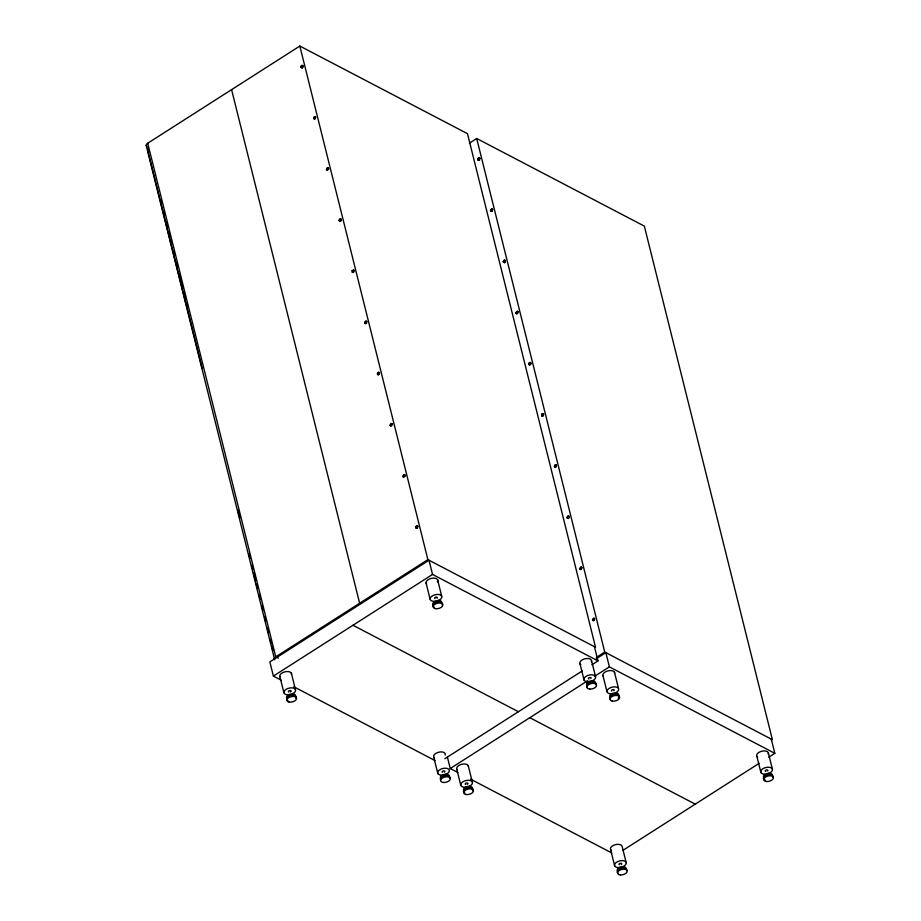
<?xml version="1.0" encoding="UTF-8"?>
<svg xmlns="http://www.w3.org/2000/svg" width="921" height="921" viewBox="0 0 921 921"><rect width="100%" height="100%" fill="white"/><g stroke="black" fill="none" stroke-linecap="round" stroke-linejoin="round"><path stroke-width="1.38" d="M300.868 67.003L301.616 65.506L303.124 65.932L302.779 67.509L302.111 67.935L300.868 67.003L301.155 67.636M301.19 67.164L301.04 66.162M313.612 118.153L314.36 116.668L315.868 117.094L314.867 119.097L313.612 118.153L314.234 118.959M313.946 118.325L315.385 116.679M326.99 170.109L326.368 169.303L327.116 167.818L328.141 167.841L326.874 168.635L326.99 170.109L328.693 169.027L327.807 167.668M340.563 218.818L341.438 220.188L340.379 221.397L339.124 220.464L339.872 218.979L340.897 218.991L339.308 219.624M352.501 272.42L352.064 270.786L353.641 270.141L352.064 270.786M364.635 322.776L365.384 321.291L366.397 321.302L365.142 322.108L365.257 323.582L364.958 322.949M377.391 373.926L378.14 372.441L379.648 372.867L378.635 374.87L377.391 373.926L378.013 374.732M377.714 374.099L377.564 373.086M390.147 425.088L390.895 423.602L392.404 424.017L391.39 426.02L390.147 425.088L390.757 425.882M390.469 425.249L391.909 423.614M403.513 477.043L402.903 476.238L403.651 474.752L404.664 474.764L403.398 475.57L403.513 477.043L405.217 475.961L404.342 474.591M477.895 158.596L478.333 160.231L477.895 158.596L479.473 157.963L478.46 157.94M415.647 527.388L416.396 525.903L417.42 525.926L416.154 526.731L416.269 528.194L415.981 527.56M490.467 210.587L491.215 209.102L492.228 209.113L490.974 209.919L491.089 211.393L490.789 210.759M503.223 261.737L503.971 260.252L505.479 260.678L505.134 262.255L504.466 262.681L503.223 261.737L503.511 262.37M503.545 261.909L504.984 260.263M515.979 312.898L516.727 311.413L518.235 311.828L517.222 313.831L515.979 312.898L516.589 313.704M516.301 313.071L517.74 311.425M530.162 362.414L531.049 363.772L529.978 364.992L528.723 364.048L529.471 362.563L530.496 362.575L528.907 363.208M541.663 414.369L542.101 416.016L541.663 414.369L543.252 413.736L542.227 413.725M554.235 466.36L554.983 464.875L556.008 464.886L554.741 465.692L554.856 467.166L554.569 466.533M566.991 517.521L567.739 516.025L569.247 516.451L568.913 518.028L568.234 518.454L566.991 517.521L567.29 518.155M567.313 517.683L568.752 516.048M579.746 568.671L580.495 567.186L582.003 567.612L580.99 569.615L579.746 568.671L580.368 569.477M580.069 568.844L581.508 567.198M592.502 619.821L593.251 618.336L594.759 618.762L593.746 620.766L592.502 619.821L593.124 620.627M592.825 619.994L594.264 618.359M302.111 67.935L302.848 66.542L302.307 65.356M313.911 118.786L315.212 118.498L315.051 116.507M326.667 169.948L327.968 169.648L328.624 168.244M339.423 221.098L340.712 220.798L341.38 219.405M353.123 272.558L353.814 270.383L353.802 272.132L352.179 272.248M365.879 323.708L366.57 321.544L366.558 323.283L364.923 323.409M478.955 160.369L479.645 158.193L479.634 159.943L477.999 160.07M377.679 374.559L378.98 374.271L378.83 372.28M491.71 211.519L492.39 209.355L492.378 211.093L490.755 211.22M390.435 425.721L392.139 424.627L391.586 423.441M504.466 262.681L505.215 261.288L504.662 260.102M403.191 476.871L404.492 476.583L405.159 475.178M516.267 313.531L517.567 313.232L517.418 311.252M416.902 528.332L417.581 526.156L417.57 527.906L415.947 528.032M529.022 364.681L530.323 364.394L530.98 362.989M542.734 416.142L543.413 413.978L543.402 415.716L541.778 415.843M555.49 467.304L556.169 465.128L556.157 466.866L554.534 466.993M568.234 518.454L568.982 517.061L568.43 515.875M580.034 569.305L581.738 568.222L581.186 567.025M592.79 620.455L594.091 620.167L593.941 618.187M299.832 46.05L427.885 559.646L595.542 647.267L467.488 133.683L299.832 46.05L147.533 143.354A5.1 2.786 -14 0 0 146.773 144.033L146.255 144.839A3.603 1.969 -14 0 0 146.209 145.53L274.7 659.816M469.503 143.077L476.687 138.484L644.343 226.117L772.397 739.701L604.74 652.08L476.687 138.484M427.885 559.646L275.575 656.949A5.1 2.786 -14 0 0 274.826 657.617L274.308 658.434A3.603 1.969 -14 0 0 274.262 659.114M432.536 574.428L429.002 560.221L269.853 661.888L273.387 676.095L432.536 574.428L597.971 660.898L591.95 664.743M596.359 657.433L604.74 652.08M596.221 658.803L605.845 652.655L609.391 666.862L774.826 753.332L768.793 757.177M444.855 758.708L582.302 670.902M447.341 756.901L450.242 768.528L587.69 680.723M594.92 676.106L609.391 666.862M622.907 850.371L759.146 763.336M302.629 65.529L301.616 65.506M379.153 372.452L378.14 372.441M339.124 220.464L339.745 221.27M528.723 364.048L529.345 364.854M352.962 625.255L518.396 711.726M529.817 717.689L695.251 804.16M278.303 658.147L275.759 656.823L147.705 143.227M273.387 676.095L281.032 680.078M293.753 686.732L435.011 760.562M450.242 768.528L457.875 772.512M470.596 779.166L611.855 852.996M146.923 146.451L146.209 145.53M479.15 157.79L479.968 158.366M491.906 208.94L492.723 209.528M542.918 413.564L543.735 414.139M353.319 269.98L354.136 270.555M555.674 464.714L556.491 465.301M366.074 321.13L366.892 321.705M417.086 525.753L417.904 526.328M771.28 739.126L774.826 753.332M768.379 753.033L772.443 769.334M756.855 756.279L760.919 772.581M614.445 672.157L618.509 688.459M602.91 675.404L606.974 691.706M594.436 646.692L597.971 660.898M591.535 660.599L595.599 676.9M580 663.845L584.075 680.147M626.211 862.747L622.147 846.445A6.021 3.281 -14 0 0 614.238 845.029A6.021 3.281 -14 0 0 611.44 850.555M610.623 849.692L614.687 865.993M437.602 579.723L441.666 596.025M426.066 582.97L430.13 599.272M468.213 765.57L472.277 781.871M456.678 768.816L460.742 785.118M433.768 757.258L437.832 773.559M231.585 89.648L359.639 603.243M291.358 673.136L295.422 689.438M279.834 676.382L283.898 692.684M147.636 148.062L148.684 152.253M160.519 199.696L161.566 203.886M163.259 210.713L164.341 215.054M166.045 221.857L167.081 226.025M168.819 232.99L169.855 237.169M170.604 240.174L171.651 244.364M173.39 251.341L174.437 255.531M176.107 262.232L177.223 266.687M178.881 273.364L179.998 277.854M180.7 280.652L182.703 288.687M183.486 291.807L185.478 299.82M186.272 302.974L187.308 307.165M237.894 510.061L239.851 517.901M248.9 554.189L249.948 558.379M251.686 565.356L252.734 569.546M253.505 572.643L255.508 580.714M256.28 583.764L257.316 587.943M259.054 594.897L260.09 599.064M261.771 605.834L262.865 610.197M264.557 616.989L265.639 621.318M267.343 628.157L268.414 632.439M270.129 639.324L271.177 643.514M271.868 646.3L272.915 650.525M185.582 301.927L202.171 368.365M147.993 151.528L185.512 302.007M435.161 601.367A6.021 3.281 -14 0 1 430.97 597.004A6.021 3.281 -14 0 1 440.837 595.162A6.021 3.281 -14 0 1 437.107 601.01M435.023 598.604A1.37 0.748 -14 0 1 435.023 597.533A1.37 0.748 -14 0 1 436.899 597.188A1.37 0.748 -14 0 1 437.003 598.236M426.596 583.949A6.021 3.281 -14 0 1 431.776 578.273A6.021 3.281 -14 0 1 437.383 581.934M433.273 604.798A4.513 2.464 -14 0 1 435.737 600.953A4.513 2.464 -14 0 1 441.539 601.632M434.194 607.192A4.962 2.705 -14 0 1 433.86 603.623A4.962 2.705 -14 0 1 440.123 601.862A4.962 2.705 -14 0 1 442.184 604.947M589.889 681.598A6.021 3.281 -14 0 1 584.294 677.937A6.021 3.281 -14 0 1 593.976 675.208A6.021 3.281 -14 0 1 591.8 681.056M588.945 679.019A1.37 0.748 -14 0 1 588.634 678.017A1.37 0.748 -14 0 1 590.476 677.499A1.37 0.748 -14 0 1 590.891 678.478M580.829 664.709A6.021 3.281 -14 0 1 584.559 658.86A6.021 3.281 -14 0 1 591.42 661.715M587.368 685.443A4.513 2.464 -14 0 1 590.165 681.068A4.513 2.464 -14 0 1 595.323 683.209M587.414 687.273A4.962 2.705 -14 0 1 590.488 682.461A4.962 2.705 -14 0 1 596.152 684.821M288.929 694.779A6.021 3.281 -14 0 1 284.428 690.796A6.021 3.281 -14 0 1 293.753 688.171A6.021 3.281 -14 0 1 292.694 693.72M288.791 692.016A1.37 0.748 -14 0 1 288.895 690.877A1.37 0.748 -14 0 1 290.863 690.692A1.37 0.748 -14 0 1 290.426 691.867M280.352 677.361A6.021 3.281 -14 0 1 284.566 671.916A6.021 3.281 -14 0 1 291.566 674.207M287.041 698.21A4.513 2.464 -14 0 1 290.932 693.962A4.513 2.464 -14 0 1 295.134 696.702M287.962 700.616A4.962 2.705 -14 0 1 287.628 697.036A4.962 2.705 -14 0 1 293.891 695.274A4.962 2.705 -14 0 1 295.952 698.36M443.657 775.01A6.021 3.281 -14 0 1 438.051 771.349A6.021 3.281 -14 0 1 447.744 768.621A6.021 3.281 -14 0 1 445.557 774.469M442.402 772.305A1.37 0.748 -14 0 1 442.713 771.199A1.37 0.748 -14 0 1 444.567 771.027A1.37 0.748 -14 0 1 444.359 772.132M434.597 758.121A6.021 3.281 -14 0 1 438.327 752.284A6.021 3.281 -14 0 1 445.188 755.139M440.514 778.222A4.513 2.464 -14 0 1 444.659 774.308A4.513 2.464 -14 0 1 449.091 776.622M440.503 779.983A4.962 2.705 -14 0 1 445.05 775.689A4.962 2.705 -14 0 1 449.92 778.233M612.016 693.801A6.021 3.281 -14 0 1 607.515 689.817A6.021 3.281 -14 0 1 616.84 687.193A6.021 3.281 -14 0 1 615.769 692.742M611.866 691.038A1.37 0.748 -14 0 1 611.878 689.967A1.37 0.748 -14 0 1 613.754 689.622A1.37 0.748 -14 0 1 613.847 690.669M603.439 676.382A6.021 3.281 -14 0 1 607.653 670.937A6.021 3.281 -14 0 1 614.652 673.216M610.128 697.232A4.513 2.464 -14 0 1 613.294 693.145A4.513 2.464 -14 0 1 618.544 694.86M619.039 697.381A4.962 2.705 -14 0 1 618.198 698.302M610.139 699.039A4.962 2.705 -14 0 1 613.616 694.549A4.962 2.705 -14 0 1 619.384 696.426M764.821 774.204A6.021 3.281 -14 0 1 761.759 769.611A6.021 3.281 -14 0 1 771.245 767.849A6.021 3.281 -14 0 1 768.644 773.49M765.788 771.453A1.37 0.748 -14 0 1 765.489 770.451A1.37 0.748 -14 0 1 767.331 769.933A1.37 0.748 -14 0 1 767.734 770.912M757.672 757.143A6.021 3.281 -14 0 1 761.414 751.294A6.021 3.281 -14 0 1 768.275 754.149M764.223 777.877A4.513 2.464 -14 0 1 766.318 773.732A4.513 2.464 -14 0 1 772.247 774.803M765.374 780.179A4.962 2.705 -14 0 1 763.993 776.864A4.962 2.705 -14 0 1 769.979 774.573A4.962 2.705 -14 0 1 772.995 777.243M465.784 787.213A6.021 3.281 -14 0 1 461.283 783.23A6.021 3.281 -14 0 1 470.596 780.605A6.021 3.281 -14 0 1 469.537 786.154M465.635 784.45A1.37 0.748 -14 0 1 465.75 783.311A1.37 0.748 -14 0 1 467.707 783.126A1.37 0.748 -14 0 1 467.269 784.301M457.207 769.795A6.021 3.281 -14 0 1 461.421 764.349A6.021 3.281 -14 0 1 468.421 766.629M463.885 790.644A4.513 2.464 -14 0 1 467.776 786.396A4.513 2.464 -14 0 1 471.989 789.136M464.806 793.05A4.962 2.705 -14 0 1 464.472 789.47A4.962 2.705 -14 0 1 470.735 787.708A4.962 2.705 -14 0 1 472.795 790.794M620.501 867.444A6.021 3.281 -14 0 1 614.906 863.783A6.021 3.281 -14 0 1 624.588 861.054A6.021 3.281 -14 0 1 622.412 866.903M619.246 864.738A1.37 0.748 -14 0 1 619.557 863.633A1.37 0.748 -14 0 1 621.422 863.461A1.37 0.748 -14 0 1 621.215 864.566M617.369 870.656A4.513 2.464 -14 0 1 621.514 866.742A4.513 2.464 -14 0 1 625.935 869.056M618.026 873.131A4.962 2.705 -14 0 1 621.099 868.307A4.962 2.705 -14 0 1 626.764 870.667M435.322 608.631A4.962 2.705 -14 0 0 442.84 605.189A4.962 2.705 -14 0 0 435.806 603.773A4.962 2.705 -14 0 0 435.322 608.631M589.751 689.081A4.962 2.705 -14 0 0 596.543 685.086A4.962 2.705 -14 0 0 588.841 684.476A4.962 2.705 -14 0 0 589.751 689.081M289.079 702.055A4.962 2.705 -14 0 0 296.597 698.602A4.962 2.705 -14 0 0 289.562 697.185A4.962 2.705 -14 0 0 289.079 702.055M443.519 782.493A4.962 2.705 -14 0 0 450.3 778.498A4.962 2.705 -14 0 0 442.61 777.888A4.962 2.705 -14 0 0 443.519 782.493M612.166 701.065A4.962 2.705 -14 0 0 619.683 697.623A4.962 2.705 -14 0 0 612.649 696.207A4.962 2.705 -14 0 0 612.166 701.065M766.594 781.515A4.962 2.705 -14 0 0 773.387 777.52A4.962 2.705 -14 0 0 765.685 776.91A4.962 2.705 -14 0 0 766.594 781.515M465.934 794.489A4.962 2.705 -14 0 0 473.452 791.035A4.962 2.705 -14 0 0 466.417 789.619A4.962 2.705 -14 0 0 465.934 794.489M620.363 874.927A4.962 2.705 -14 0 0 627.155 870.932A4.962 2.705 -14 0 0 619.453 870.322A4.962 2.705 -14 0 0 620.363 874.927"/></g></svg>
